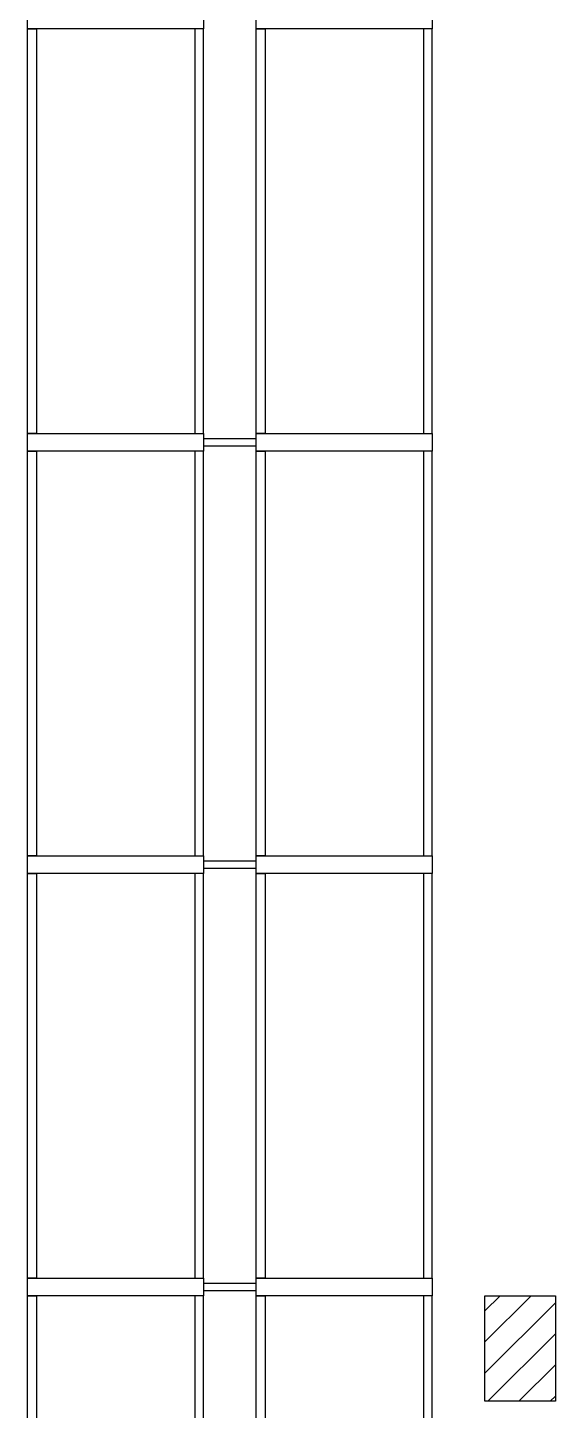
# Model space of a CAD drawing. Header units: millimetres. Extents: x 111.4 to 201.3, y 71.6 to 170.2.
# Drawn here: x 182.06 to 185.06, y 91.77 to 99.63 of the extents above; entities that cross this region are included whole.
import ezdxf

# ---------------------------------------------------------------- set-up
doc = ezdxf.new("R2010")
doc.units = ezdxf.units.MM
doc.layers.add('CIVIL-ARQ', color=8, linetype='Continuous')

msp = doc.modelspace()

# ---------------------------------------------------------------- hatches: boundary and pattern name
at = {"layer": 'CIVIL-ARQ'}
h = msp.add_hatch(dxfattribs=at)
h.set_pattern_fill('ANSI31', color=256, style=0)
h.set_pattern_definition([(45, (171.47842, 57.23509), (-0.08838835, 0.08838835), [])])
h.paths.add_polyline_path([(184.656796, 91.819852), (184.656796, 92.419852), (185.056796, 92.419852), (185.056796, 91.819852)])

# ---------------------------------------------------------------- linework, layer by layer
for p, q in [((182.056796, 99.619852), (182.056796, 99.719852)), ((183.056796, 99.719852), (183.056796, 99.619852)), ((183.356795, 99.619852), (183.356795, 99.719852)), ((184.356795, 99.719852), (184.356795, 99.619852)), ((183.056796, 99.619852), (182.056796, 99.619852)), ((182.056796, 97.319852), (182.056796, 99.619852)), ((182.056796, 99.619852), (182.106796, 99.619852)), ((182.106796, 99.619852), (182.106796, 97.319852)), ((183.006796, 99.619852), (183.006796, 97.319852)), ((183.056796, 99.619852), (183.006796, 99.619852)), ((183.056796, 97.319852), (183.056796, 99.619852)), ((184.356795, 99.619852), (183.356795, 99.619852)), ((183.356795, 97.319852), (183.356795, 99.619852)), ((183.356795, 99.619852), (183.406795, 99.619852)), ((183.406795, 99.619852), (183.406795, 97.319852)), ((184.306795, 99.619852), (184.306795, 97.319852)), ((184.356795, 99.619852), (184.306795, 99.619852)), ((184.356795, 97.319852), (184.356795, 99.619852)), ((182.106796, 97.319852), (182.056796, 97.319852)), ((182.056796, 97.219852), (182.056796, 97.319852)), ((182.056796, 97.319852), (183.056796, 97.319852)), ((183.006796, 97.319852), (183.056796, 97.319852)), ((183.056796, 97.319852), (183.056796, 97.219852)), ((183.356796, 97.289852), (183.056796, 97.289852)), ((183.056796, 97.289852), (183.056796, 97.249852)), ((183.406795, 97.319852), (183.356795, 97.319852)), ((183.356795, 97.219852), (183.356795, 97.319852)), ((183.356795, 97.319852), (184.356795, 97.319852)), ((183.356796, 97.249852), (183.356796, 97.289852)), ((184.306795, 97.319852), (184.356795, 97.319852)), ((184.356795, 97.319852), (184.356795, 97.219852)), ((183.056796, 97.219852), (182.056796, 97.219852)), ((182.056796, 94.919852), (182.056796, 97.219852)), ((182.056796, 97.219852), (182.106796, 97.219852)), ((182.106796, 97.219852), (182.106796, 94.919852)), ((183.006796, 97.219852), (183.006796, 94.919852)), ((183.056796, 97.219852), (183.006796, 97.219852)), ((183.056796, 97.249852), (183.356796, 97.249852)), ((183.056796, 94.919852), (183.056796, 97.219852)), ((184.356795, 97.219852), (183.356795, 97.219852)), ((183.356795, 94.919852), (183.356795, 97.219852)), ((183.356795, 97.219852), (183.406795, 97.219852)), ((183.406795, 97.219852), (183.406795, 94.919852)), ((184.306795, 97.219852), (184.306795, 94.919852)), ((184.356795, 97.219852), (184.306795, 97.219852)), ((184.356795, 94.919852), (184.356795, 97.219852)), ((182.106796, 94.919852), (182.056796, 94.919852)), ((182.056796, 94.819852), (182.056796, 94.919852)), ((182.056796, 94.919852), (183.056796, 94.919852)), ((183.006796, 94.919852), (183.056796, 94.919852)), ((183.056796, 94.919852), (183.056796, 94.819852)), ((183.356796, 94.889852), (183.056796, 94.889852)), ((183.056796, 94.889852), (183.056796, 94.849852)), ((183.056796, 94.849852), (183.356796, 94.849852)), ((183.406795, 94.919852), (183.356795, 94.919852)), ((183.356795, 94.819852), (183.356795, 94.919852)), ((183.356795, 94.919852), (184.356795, 94.919852)), ((183.356796, 94.849852), (183.356796, 94.889852)), ((184.306795, 94.919852), (184.356795, 94.919852)), ((184.356795, 94.919852), (184.356795, 94.819852)), ((183.056796, 94.819852), (182.056796, 94.819852)), ((182.056796, 92.519852), (182.056796, 94.819852)), ((182.056796, 94.819852), (182.106796, 94.819852)), ((182.106796, 94.819852), (182.106796, 92.519852)), ((183.006796, 94.819852), (183.006796, 92.519852)), ((183.056796, 94.819852), (183.006796, 94.819852)), ((183.056796, 92.519852), (183.056796, 94.819852)), ((184.356795, 94.819852), (183.356795, 94.819852)), ((183.356795, 92.519852), (183.356795, 94.819852)), ((183.356795, 94.819852), (183.406795, 94.819852)), ((183.406795, 94.819852), (183.406795, 92.519852)), ((184.306795, 94.819852), (184.306795, 92.519852)), ((184.356795, 94.819852), (184.306795, 94.819852)), ((184.356795, 92.519852), (184.356795, 94.819852)), ((182.106796, 92.519852), (182.056796, 92.519852)), ((182.056796, 92.419852), (182.056796, 92.519852)), ((182.056796, 92.519852), (183.056796, 92.519852)), ((183.006796, 92.519852), (183.056796, 92.519852)), ((183.056796, 92.519852), (183.056796, 92.419852)), ((183.356796, 92.489852), (183.056796, 92.489852)), ((183.056796, 92.489852), (183.056796, 92.449852)), ((183.406795, 92.519852), (183.356795, 92.519852)), ((183.356795, 92.419852), (183.356795, 92.519852)), ((183.356795, 92.519852), (184.356795, 92.519852)), ((183.356796, 92.449852), (183.356796, 92.489852)), ((184.306795, 92.519852), (184.356795, 92.519852)), ((184.356795, 92.519852), (184.356795, 92.419852)), ((182.056796, 90.119852), (182.056796, 92.419852)), ((182.056796, 92.419852), (182.106796, 92.419852)), ((183.056796, 92.419852), (182.056796, 92.419852)), ((182.106796, 92.419852), (182.106796, 90.119852)), ((183.006796, 92.419852), (183.006796, 90.119852)), ((183.056796, 92.419852), (183.006796, 92.419852)), ((183.056796, 92.449852), (183.356796, 92.449852)), ((183.056796, 90.119852), (183.056796, 92.419852)), ((183.356795, 90.119852), (183.356795, 92.419852)), ((183.356795, 92.419852), (183.406795, 92.419852)), ((184.356795, 92.419852), (183.356795, 92.419852)), ((183.406795, 92.419852), (183.406795, 90.119852)), ((184.306795, 92.419852), (184.306795, 90.119852)), ((184.356795, 92.419852), (184.306795, 92.419852)), ((184.356795, 90.119852), (184.356795, 92.419852))]:
    msp.add_line(p, q, dxfattribs=at)
msp.add_lwpolyline([(184.656796, 91.819852), (184.656796, 92.419852), (185.056796, 92.419852), (185.056796, 91.819852), (184.656796, 91.819852)], dxfattribs=at)

doc.saveas('drawing.dxf')
